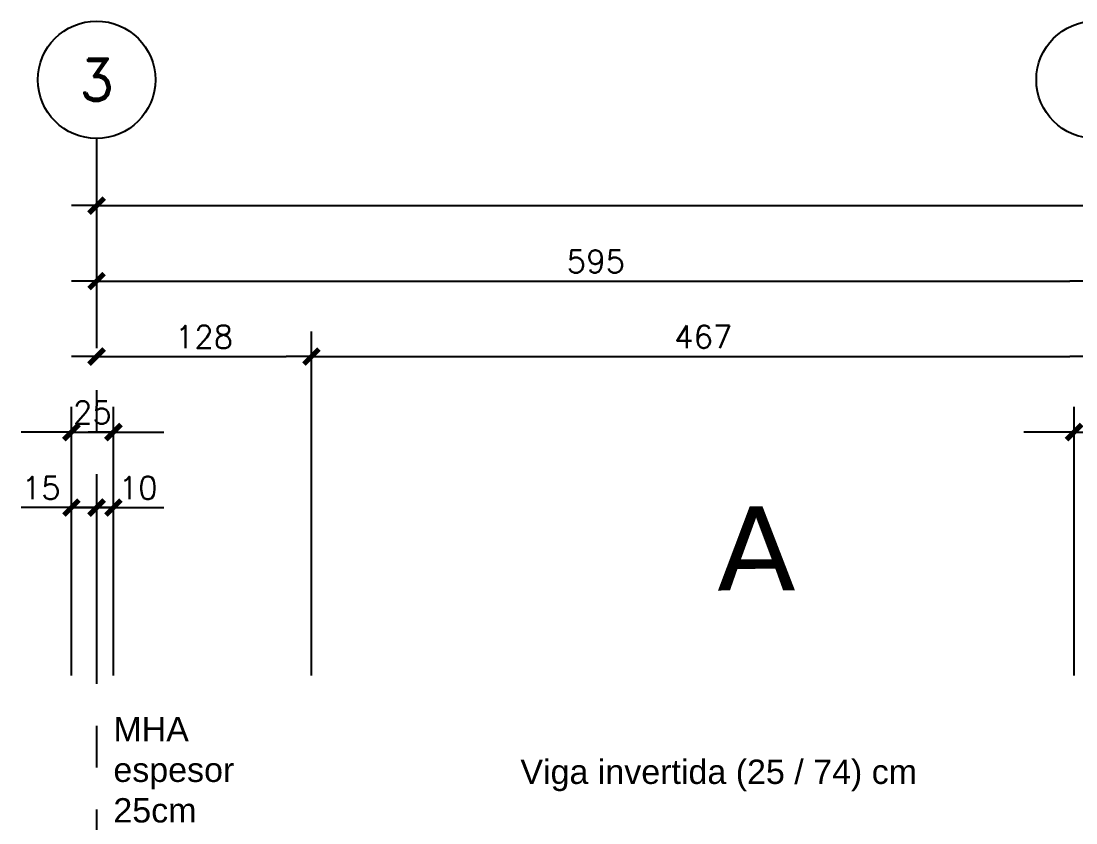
# Model space of a CAD drawing. Header units: millimetres. Extents: x 0 to 223, y -18 to 76.
# Drawn here: x 181.08 to 187.37, y 44.15 to 48.93 of the extents above; entities that cross this region are included whole.
import ezdxf
from ezdxf.enums import TextEntityAlignment as Align

# ---------------------------------------------------------------- set-up
doc = ezdxf.new("R2010")
doc.units = ezdxf.units.MM
doc.linetypes.add('CENTER', pattern=[2, 1.25, -0.25, 0.25, -0.25])
for name, color, linetype in [('Capa1', 8, 'Continuous'), ('COTAS', 1, 'Continuous'), ('Cotas2', 1, 'Continuous'), ('EJES', 1, 'CENTER'), ('Textos', 2, 'Continuous')]:
    doc.layers.add(name, color=color, linetype=linetype)
doc.styles.add('ROMAND', font='romand', dxfattribs={"height": 31.5})
doc.styles.add('ROMANS', font='romans.shx', dxfattribs={"height": 16.875})
doc.styles.get("Standard").update_dxf_attribs({"font": 'arial.ttf'})

# ---------------------------------------------------------------- blocks, each defined once
blk = doc.blocks.new('EJE-1')
at = {"color": 3, "linetype": 'Continuous'}
blk.add_circle((0, 0), 35, dxfattribs=at)
at = {"color": 5, "linetype": 'Continuous', "style": 'ROMAND'}
blk.add_attdef('0', text='', height=25, dxfattribs=at).set_placement((0.23, 0), align=Align.MIDDLE)
blk = doc.blocks.new('TICK1')
at = {"color": 2}
for points in [[(0, 0), (-1, 0)], [(0, 0), (1, 0)]]:
    blk.add_lwpolyline(points, dxfattribs=at)
at = {"color": 2, "const_width": 0.2}
blk.add_lwpolyline([(-0.3, -0.3), (0.3, 0.3)], dxfattribs=at)

msp = doc.modelspace()

# ---------------------------------------------------------------- linework, layer by layer
at = {"layer": 'COTAS', "color": 2}
for p, q in [((181.6821, 47.8296), (193.7403, 47.8296)), ((181.6821, 47.3796), (187.3322, 47.3796)), ((181.6821, 46.9296), (182.6626, 46.9296)), ((182.9626, 46.9296), (187.3322, 46.9296)), ((181.2321, 46.4796), (181.0821, 46.4796)), ((181.3821, 46.4796), (181.6321, 46.4796)), ((181.7821, 46.4796), (181.9321, 46.4796)), ((187.2072, 46.4796), (187.0572, 46.4796)), ((187.3572, 46.4796), (187.6072, 46.4796)), ((181.2321, 46.0296), (181.0821, 46.0296)), ((181.3821, 46.0296), (181.2321, 46.0296)), ((181.3821, 46.0296), (181.5321, 46.0296)), ((181.5321, 46.0296), (181.6321, 46.0296)), ((181.6821, 46.0296), (181.8321, 46.0296)), ((181.7821, 46.0296), (181.9321, 46.0296))]:
    msp.add_line(p, q, dxfattribs=at)
at = {"layer": 'Cotas2'}
for p, q in [((182.8126, 45.0296), (182.8126, 47.0802)), ((181.3821, 45.0296), (181.3821, 46.6302)), ((181.6321, 45.0296), (181.6321, 46.6302)), ((187.3572, 45.0296), (187.3572, 46.6302))]:
    msp.add_line(p, q, dxfattribs=at)
at = {"layer": 'EJES'}
msp.add_line((181.5321, 48.2296), (181.5321, 12.0971), dxfattribs=at)

# ---------------------------------------------------------------- block references
at = {"xscale": 0.0100000000002183, "yscale": 0.0100000000002183, "zscale": 0.0100000000002183}
for p, values in [((181.5321, 48.5796), {'0': '3'}), ((187.4822, 48.5796), {'0': '6'})]:
    msp.add_blockref('EJE-1', p, dxfattribs=at).add_auto_attribs(values)
at = {"layer": 'COTAS', "color": 2, "xscale": 0.1500000000000909, "yscale": 0.1500000000000909, "zscale": 0.1500000000000909, "rotation": 180}
for p in [(181.5321, 47.8296), (181.5321, 47.3796), (187.4822, 47.3796), (181.5321, 46.9296), (182.8126, 46.9296), (181.6321, 46.4796), (181.5321, 46.0296), (181.6321, 46.0296)]:
    msp.add_blockref('TICK1', p, dxfattribs=at)
at = {"layer": 'COTAS', "color": 2, "xscale": 0.1500000000000909, "yscale": 0.1500000000000909, "zscale": 0.1500000000000909}
for p in [(187.4822, 47.3796), (182.8126, 46.9296), (187.4822, 46.9296), (181.3821, 46.4796), (187.3572, 46.4796), (181.3821, 46.0296), (181.5321, 46.0296)]:
    msp.add_blockref('TICK1', p, dxfattribs=at)

# ---------------------------------------------------------------- texts
at = {"layer": 'Capa1', "char_height": 0.144975, "attachment_point": 1}
for s, width, heights, insert in [('MHA espesor 25cm', 1.208581, [0], (181.6321, 44.7809)), ('Viga invertida (25 / 74) cm', 2.767896, [0.2432], (184.0575, 44.5273))]:
    msp.add_mtext_dynamic_manual_height_columns(s, width=width, gutter_width=0.7249, heights=heights, dxfattribs=dict(at, insert=insert))
at = {"layer": 'COTAS', "color": 3, "char_height": 0.135, "attachment_point": 5, "style": 'ROMANS'}
for s, insert in [('\\A1;595', (184.5072, 47.4971)), ('\\A1;128', (182.1724, 47.0471)), ('\\A1;467', (185.1474, 47.0471)), ('\\A1;25', (181.5071, 46.5971)), ('\\A1;15', (181.2022, 46.1471)), ('\\A1;10', (181.7796, 46.1471))]:
    msp.add_mtext(s, dxfattribs=dict(at, insert=insert))
at = {"layer": 'Textos', "insert": (185.2297, 45.5353), "char_height": 0.5, "width": 1.354898, "attachment_point": 7, "rotation": 0.25136}
msp.add_mtext('{\\fVerdana|b0|i0|c0|p34;A}', dxfattribs=at)

doc.saveas('drawing.dxf')
